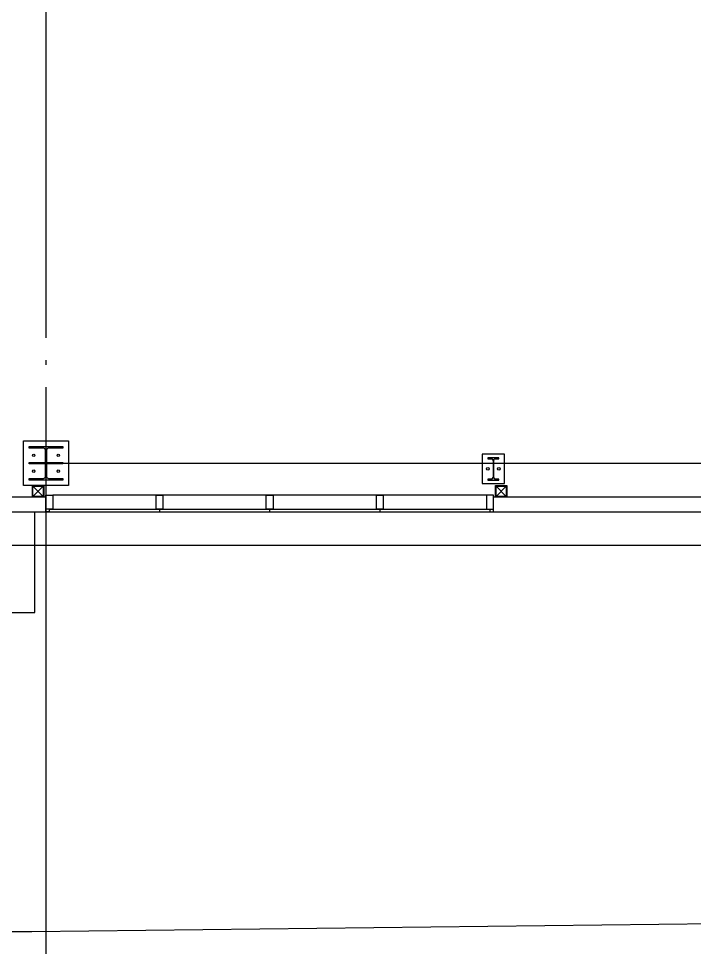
# Model space of a CAD drawing. Header units: millimetres. Extents: x -168200 to 672800, y -7409 to 118800.
# Drawn here: x 77255 to 83298, y 38573 to 46874 of the extents above; entities that cross this region are included whole.
import ezdxf

# ---------------------------------------------------------------- set-up
doc = ezdxf.new("R2010")
doc.units = ezdxf.units.MM
doc.header["$LTSCALE"] = 200
doc.linetypes.add('CEN-GAUN', pattern=[32.2, 30, -1, 0.2, -1])
doc.layers.add('1 BA', color=9, linetype='Continuous')
doc.layers.add('1 CEN', color=15, linetype='CEN-GAUN')

msp = doc.modelspace()

# ---------------------------------------------------------------- linework, layer by layer
at = {"layer": '1 BA'}
for p, q in [((77300, 43100), (77700, 43100)), ((77300, 42700), (77300, 43100)), ((77700, 43100), (77700, 42700)), ((77350, 43035), (77350, 43050)), ((77350, 43050), (77650, 43050)), ((77477, 43035), (77350, 43035)), ((77495, 42783), (77495, 43017)), ((77505, 43017), (77505, 42783)), ((77650, 43035), (77523, 43035)), ((77650, 43050), (77650, 43035)), ((81600, 42980), (81400, 42980)), ((81400, 42980), (81400, 42720)), ((81550, 42950), (81450, 42950)), ((81450, 42950), (81450, 42941)), ((81450, 42941), (81484, 42941)), ((81497, 42928), (81497, 42772)), ((81503, 42772), (81503, 42928)), ((81516, 42941), (81550, 42941)), ((81550, 42941), (81550, 42950)), ((81600, 42720), (81600, 42980)), ((77350, 42906), (77495, 42906)), ((77350, 42894), (77350, 42906)), ((77495, 42894), (77350, 42894)), ((77495, 42906), (77495, 42894)), ((77505, 42906), (77650, 42906)), ((77505, 42894), (77505, 42906)), ((77650, 42894), (77505, 42894)), ((77650, 42906), (77650, 42894)), ((77350, 42750), (77350, 42765)), ((77350, 42765), (77477, 42765)), ((77650, 42750), (77350, 42750)), ((77523, 42765), (77650, 42765)), ((77650, 42765), (77650, 42750)), ((81484, 42759), (81450, 42759)), ((81450, 42759), (81450, 42750)), ((81450, 42750), (81550, 42750)), ((81550, 42759), (81516, 42759)), ((81550, 42750), (81550, 42759)), ((77700, 42700), (77300, 42700)), ((77380, 42600), (77380, 42700)), ((77380, 42700), (77480, 42700)), ((77384, 42696), (77476, 42604)), ((77476, 42696), (77384, 42604)), ((77384, 42604), (77384, 42696)), ((77384, 42696), (77476, 42696)), ((77476, 42696), (77476, 42604)), ((77480, 42700), (77480, 42600)), ((81400, 42720), (81600, 42720)), ((81520, 42600), (81520, 42700)), ((81520, 42700), (81620, 42700)), ((81524, 42696), (81616, 42604)), ((81616, 42696), (81524, 42604)), ((81524, 42604), (81524, 42696)), ((81524, 42696), (81616, 42696)), ((81616, 42696), (81616, 42604)), ((81620, 42700), (81620, 42600)), ((76900, 42600), (77500, 42600)), ((77480, 42600), (77380, 42600)), ((77476, 42604), (77384, 42604)), ((77500, 42615), (77560, 42615)), ((77500, 42465), (77500, 42615)), ((77500, 42465), (77500, 42600)), ((77560, 42615), (77560, 42489)), ((78485, 42614.4), (78545, 42614.4)), ((78485, 42488.4), (78485, 42614.4)), ((78545, 42614.4), (78545, 42488.4)), ((79470, 42614.4), (79530, 42614.4)), ((79470, 42488.4), (79470, 42614.4)), ((79530, 42614.4), (79530, 42488.4)), ((80455, 42614.4), (80515, 42614.4)), ((80455, 42488.4), (80455, 42614.4)), ((80515, 42614.4), (80515, 42488.4)), ((81440, 42615), (81440, 42489)), ((81500, 42615), (81440, 42615)), ((81500, 42465), (81500, 42615)), ((81500, 42600), (85500, 42600)), ((81500, 42465), (81500, 42600)), ((81620, 42600), (81520, 42600)), ((81616, 42604), (81524, 42604)), ((76900, 42465), (87000, 42465)), ((76900, 42465), (113035, 42465)), ((77560, 42489), (77500, 42489)), ((77530, 42465), (77500, 42465)), ((77530, 42489), (77530, 42465)), ((78545, 42488.4), (78485, 42488.4)), ((78515, 42488.4), (78515, 42464.4)), ((79530, 42488.4), (79470, 42488.4)), ((79500, 42488.4), (79500, 42464.4)), ((80515, 42488.4), (80455, 42488.4)), ((80485, 42488.4), (80485, 42464.4)), ((81440, 42489), (81500, 42489)), ((81470, 42489), (81470, 42465)), ((81470, 42465), (81500, 42465)), ((113035, 42165), (76900, 42165)), ((85278.5, 38804.1), (77372.4, 38712.8)), ((77372.4, 38712.8), (74179.4, 38699))]:
    msp.add_line(p, q, dxfattribs=at)
at = {"layer": '1 BA', "linetype": 'Continuous'}
msp.add_line((81500, 42615), (77560, 42615), dxfattribs=at)
at = {"layer": '1 BA', "ltscale": 2}
for p, q in [((77400, 41565), (77400, 42465)), ((72400, 41565), (77400, 41565))]:
    msp.add_line(p, q, dxfattribs=at)
at = {"layer": '1 BA', "linetype": 'Continuous', "ltscale": 2}
for p, q in [((77530, 42489), (81500, 42489)), ((77530, 42465), (81470, 42465))]:
    msp.add_line(p, q, dxfattribs=at)
at = {"layer": '1 BA'}
for centre, radius in [((77390, 42970.5), 11), ((77610, 42970.5), 11), ((77390, 42829.5), 11), ((77610, 42829.5), 11), ((81450, 42850), 12), ((81550, 42850), 12)]:
    msp.add_circle(centre, radius, dxfattribs=at)
for centre, radius, start, end in [((77477, 43017), 18, 0, 90), ((77523, 43017), 18, 90, 180), ((81484, 42928), 13, 0.18413, 90.18413), ((81516, 42928), 13, 90.18413, 180.18413), ((77477, 42783), 18, 270, 0), ((77523, 42783), 18, 180, 270), ((81484, 42772), 13, 270.18413, 0.18413), ((81516, 42772), 13, 180.18413, 270.18413)]:
    msp.add_arc(centre, radius, start, end, dxfattribs=at)
at = {"layer": '1 CEN'}
for p, q in [((77500, 95100), (77500, 32900)), ((77500, 95100), (77500, 32900)), ((32300, 42900), (117500, 42900)), ((32300, 42900), (117500, 42900))]:
    msp.add_line(p, q, dxfattribs=at)

doc.saveas('drawing.dxf')
